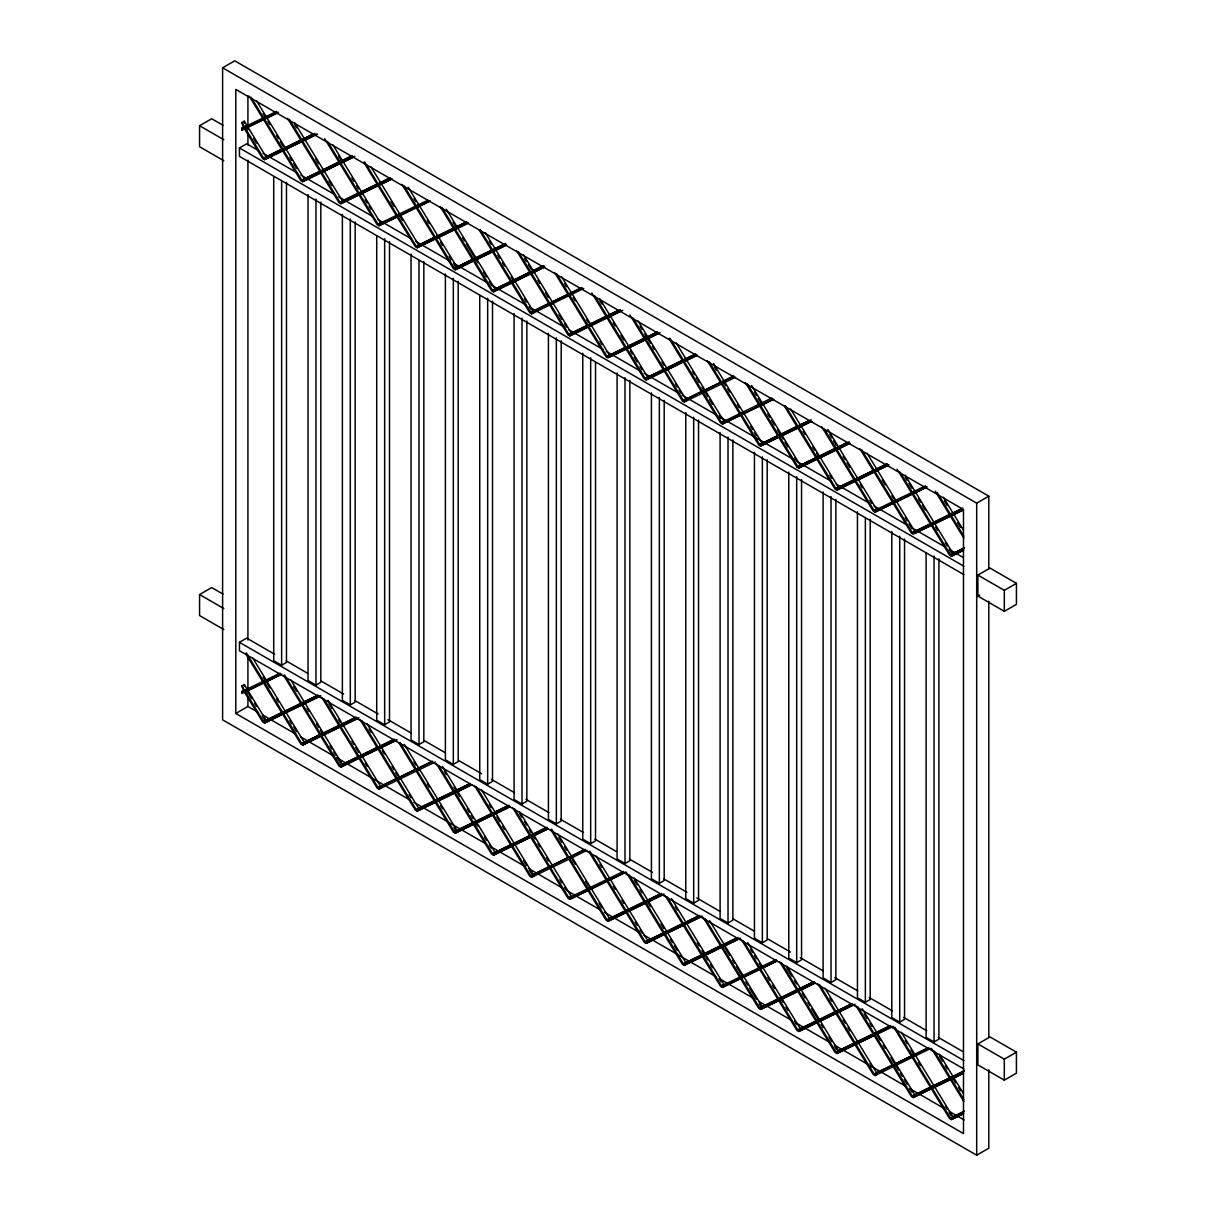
<?xml version="1.0" encoding="UTF-8"?>
<svg xmlns="http://www.w3.org/2000/svg" width="1216" height="1216" viewBox="0 0 1216 1216"><rect width="100%" height="100%" fill="white"/><g stroke="black" fill="none" stroke-linecap="round" stroke-linejoin="round"><path stroke-width="1.5" d="M222.999 594.092L211.69 587.556L199.576 594.563L199.576 615.554L223.805 629.538M988.806 568.784L988.806 496.174L234.718 60.8L222.604 67.792L222.604 719.826L976.691 1155.2L988.806 1148.208L988.806 1069.806M976.691 1155.2L976.691 503.166L222.604 67.792M988.806 1037.613L988.806 601.16M223.805 160.71L199.576 146.726L199.576 125.719L211.69 118.727L222.999 125.263M241.862 122.588L244.294 121.19L246.939 125.522L244.507 126.92L241.862 122.588L243.61 127.361L241.862 128.197L241.862 130.127L244.507 128.85L262.686 158.597L264.495 159.646L282.674 150.875L300.838 180.622L302.662 181.67L320.826 172.915L339.006 202.662L340.814 203.71L358.994 194.94L377.158 224.686L378.982 225.735L397.146 216.965L415.325 246.711L417.134 247.76L435.313 239.005L453.477 268.751L455.301 269.8L473.465 261.03L491.644 290.776L493.453 291.825L511.632 283.07L529.796 312.816L531.62 313.865L583.771 288.481M241.862 128.197L244.294 126.798M241.862 130.127L244.294 128.729M245.419 128.41L263.598 119.639L281.762 149.386L263.598 158.156L245.419 128.41L262.717 119.837M287.462 118.271L300.838 140.19L282.674 148.96L264.495 119.214L278.494 112.237M963.832 574.59L239.446 156.362L239.446 147.972L246.711 143.777L258.218 150.419M263.598 158.156L280.881 149.583M264.495 159.646L283.45 150.282M282.674 148.96L301.614 139.582M289.317 119.396L301.75 139.749L312.436 134.368M283.586 150.434L301.75 141.679L319.93 171.426L301.75 180.181L283.586 150.434L300.869 141.877M338.565 156.119L341.422 160.816L320.826 170.985L302.662 141.238L316.646 134.262M301.75 180.181L320.69 170.818M320.826 170.985L341.422 160.816M302.662 181.67L321.602 172.307M321.738 172.474L339.918 163.704L358.082 193.45L339.918 202.221L321.738 172.474L340.678 163.111M327.484 141.421L339.918 161.774L352.245 155.602M363.782 162.336L377.158 184.254L358.994 193.01L340.814 163.263L354.814 156.286M339.918 202.221L358.857 192.858M358.994 193.01L377.933 183.646M340.814 203.71L358.112 195.138M364.678 161.895L378.07 183.814L390.412 177.627M359.906 194.499L378.07 185.744L396.249 215.49L378.07 224.246L359.906 194.499L378.845 185.136M401.934 184.361L415.325 206.279L397.146 215.05L378.982 185.303L391.309 179.117M378.07 224.246L380.502 222.847L362.322 193.101M378.982 225.735L397.921 216.372M397.146 215.05L399.578 213.651L381.398 183.905M403.803 185.486L416.237 205.838L418.654 204.44L408.135 187.218M398.058 216.539L416.237 207.769L434.401 237.515L416.237 246.286L398.058 216.539L416.997 207.161M440.101 206.401L453.477 228.319L435.313 237.074L417.134 207.328L429.476 201.157M416.237 246.286L435.176 236.907M435.313 237.074L454.252 227.711M417.134 247.76L434.431 239.202M441.955 207.526L454.389 227.878L466.731 221.692M492.419 249.736L454.389 268.31L436.225 238.564L455.164 229.201M479.21 229.991L491.644 250.344L473.465 259.114L455.301 229.368L467.628 223.182M454.389 268.31L474.985 258.142L466.382 244.051M455.301 269.8L474.24 260.437M480.122 229.55L492.556 249.903L503.242 244.522M474.377 260.589L492.556 251.834L510.72 281.58L492.556 290.335L474.377 260.589L493.316 251.226M516.405 250.45L529.796 272.369L511.632 281.139L493.453 251.393L505.795 245.206M492.556 290.335L511.495 280.972M493.453 291.825L512.407 282.462M511.632 281.139L528.914 272.566M512.544 282.629L530.708 273.858L548.887 303.605L530.708 312.375L512.544 282.629L531.483 273.266M518.274 251.59L530.708 271.943L541.394 266.547M554.572 272.49L567.963 294.409L549.784 303.164L531.62 273.418L543.947 267.246M530.708 312.375L549.647 303.012M549.784 303.164L568.738 293.801M531.62 313.865L534.037 312.466L532.228 311.418M556.442 273.615L568.875 293.968L581.202 287.782M571.292 333.002L553.128 303.255L550.696 304.654L568.875 334.4L587.814 325.037M549.784 305.094L567.963 334.841L569.772 335.89L606.146 318.121M590.368 323.806L572.204 294.059L569.772 295.458L587.951 325.204L606.89 315.841M594.594 295.64L607.027 315.993L617.713 310.612M644.784 333.944L646.699 337.075L626.103 347.229L607.939 317.482L621.923 310.506M607.027 356.44L625.206 347.67L607.027 317.923L588.863 326.694L607.027 356.44L625.966 347.062M626.103 347.229L646.699 337.075M627.015 348.718L645.194 339.963L663.358 369.71L645.194 378.465L627.015 348.718L644.313 340.146M632.761 317.68L645.194 338.033L657.522 331.846M669.043 338.58L682.434 360.498L664.27 369.269L646.091 339.522L660.09 332.546M645.194 378.465L664.134 369.102M664.27 369.269L683.21 359.89M569.772 335.89L587.951 327.134L606.115 356.881L607.939 357.93L626.103 349.159L644.282 378.906L646.091 379.954L663.389 371.382M669.955 338.139L683.346 360.058L695.689 353.886M665.182 370.758L683.346 361.988L701.526 391.734L683.346 400.505L665.182 370.758L684.122 361.38M707.21 360.605L720.602 382.523L702.422 391.294L684.258 361.547L696.586 355.376M963.832 1068.94L239.446 650.712L239.446 642.306L246.711 638.111L274.634 654.238M683.346 400.505L702.286 391.126M646.091 379.954L664.27 371.184L682.434 400.93L684.258 401.979L686.675 400.581M702.422 391.294L721.377 381.93M709.08 361.745L721.514 382.098L733.841 375.911M241.862 685.976L244.294 684.578L246.939 688.91L244.507 690.308L241.862 685.976L243.61 690.749L241.862 691.585L241.862 693.515L244.507 692.238L262.686 721.985L264.495 723.034L282.674 714.263L300.838 744.01L302.662 745.058L320.826 736.303L339.006 766.05L340.814 767.098L358.994 758.328L377.158 788.074L378.982 789.123L416.237 771.157L434.401 800.903L416.237 809.674L398.058 779.927L400.49 778.529L418.654 808.275L436.833 799.505M273.706 176.654L273.706 660.698L281.626 665.274L286.474 662.477L286.474 182.218M241.862 691.585L244.294 690.186M245.419 691.798L263.598 683.042L281.762 712.789L263.598 721.544L245.419 691.798L264.374 682.434M283.632 675.397L300.838 703.578L282.674 712.348L264.495 682.602L281.793 674.029M721.514 422.53L723.93 421.131L705.766 391.385L703.334 392.783L721.514 422.53L772.008 397.936M702.422 393.224L720.602 422.97L722.41 424.019L739.708 415.446M741.502 414.808L759.666 406.053L777.845 435.799L759.666 444.554L741.502 414.808L760.441 405.445M784.487 406.235L796.921 426.588L778.742 435.358L760.578 405.612L772.905 399.426M235.813 713.458L963.482 1133.586L963.482 509.534L235.813 89.422L235.813 713.458L247.927 706.466L257.777 712.15M308.043 194.575L308.043 680.519L315.978 685.094L320.811 682.298L320.811 202.054M263.598 721.544L280.881 712.971M264.495 723.034L283.45 713.67M282.674 712.348L303.27 702.179M284.544 674.956L301.75 703.137L317.391 695.37M283.586 713.838L301.75 705.067L319.93 734.814L301.75 743.584L283.586 713.838L302.526 704.459M321.784 697.422L339.006 725.602L320.826 734.373L302.662 704.626L319.96 696.054M759.666 444.554L780.262 434.401L777.389 429.704M778.742 435.358L797.696 425.995M722.41 424.019L740.59 415.249L758.754 444.995L760.578 446.044L777.86 437.471M785.399 405.794L797.833 426.147L808.503 420.766M779.654 436.848L797.833 428.078L815.997 457.824L797.833 466.594L779.654 436.848L798.593 427.485M821.682 426.71L835.073 448.628L816.909 457.383L798.73 427.637L811.072 421.466M342.38 214.411L342.38 700.34L350.314 704.915L355.163 702.118L355.163 221.874M301.75 743.584L320.69 734.206M320.826 734.373L339.781 725.01M302.662 745.058L319.96 736.501M321.738 735.862L339.918 727.092L358.082 756.838L339.918 765.609L321.738 735.862L340.678 726.499M323.654 698.562L339.918 725.177L355.558 717.394M359.951 719.462L377.158 747.642L358.994 756.413L340.814 726.666L358.112 718.094M760.578 446.044L778.742 437.289L796.921 467.035L816.772 457.231M796.921 467.035L798.73 468.084L817.684 458.706M816.909 457.383L834.191 448.826M817.821 458.873L835.985 450.118L854.149 479.864L835.985 488.619L817.821 458.873L836.76 449.51M824.509 429.4L835.985 448.187L846.67 442.806M859.849 448.734L873.24 470.653L855.061 479.423L836.897 449.677L849.224 443.49M376.717 236.132L376.717 720.176L384.651 724.751L389.5 721.939L389.5 241.695M339.918 765.609L358.857 756.246M358.994 756.413L377.933 747.034M340.814 767.098L358.112 758.526M361.821 720.586L378.07 747.202L393.71 739.434M399.061 743.052L415.325 769.667L397.146 778.438L378.982 748.691L396.279 740.118M835.985 488.619L856.581 478.466M855.061 479.423L874.015 470.06M798.73 468.084L816.909 459.314L835.073 489.06L836.897 490.109L855.836 480.746M861.718 449.859L874.152 470.212L886.479 464.041M925.513 485.868L874.152 510.659L855.973 480.913L874.912 471.534M875.049 471.702L877.481 470.303L895.645 500.05L893.228 501.448L875.049 471.702L888.273 465.333M411.054 254.053L411.054 739.997L418.988 744.572L423.837 741.775L423.837 261.531M378.07 787.634L396.249 778.878L378.07 749.132L359.906 757.887L378.07 787.634L397.009 778.27M378.982 789.123L381.398 787.725M397.146 778.438L414.443 769.865M399.973 742.611L416.237 769.226L431.878 761.459M436.27 763.526L453.477 791.707L435.313 800.462L417.134 770.716L419.566 769.318L437.73 799.064L454.252 791.099M874.152 510.659L876.569 509.261L858.405 479.514M836.897 490.109L855.061 481.338L873.24 511.085L875.049 512.134L894.003 502.77M894.14 502.938L912.304 494.167L930.468 523.914L912.304 532.684L894.14 502.938L911.422 494.365M935.21 491.234L949.559 514.718L931.38 523.488L913.216 493.742L927.2 486.765M445.39 273.874L445.39 759.818L453.325 764.393L458.174 761.596L458.174 281.352M416.237 809.674L418.654 808.275M435.313 800.462L437.73 799.064M397.146 780.368L415.325 810.114L417.134 811.163L436.088 801.785M439.082 766.217L454.389 791.266L470.03 783.484M436.225 801.952L454.389 793.197L472.568 822.943L454.389 831.698L436.225 801.952L470.942 784.974M912.304 532.684L931.243 523.321M931.38 523.488L951.976 513.319M963.68 548.34L950.456 554.709L932.292 524.962L949.59 516.405M937.08 492.358L950.456 514.277L962.798 508.106M963.802 536.119L951.368 515.766L962.054 510.386M479.742 295.594L479.742 779.638L487.662 784.214L492.51 781.417L492.51 301.173M976.691 503.166L988.806 496.174M417.134 811.163L435.313 802.393L453.477 832.139L455.909 830.741L457.718 831.79L474.24 823.825M454.389 831.698L471.686 823.126M471.823 784.791L455.301 792.756L473.465 822.502L492.419 813.139M453.477 832.139L455.301 833.188L457.718 831.79M476.292 786.676L492.556 813.291L508.197 805.524M474.377 823.992L492.556 815.222L510.72 844.968L492.556 853.738L474.377 823.992L491.674 815.419M512.59 807.591L529.796 835.772L511.632 844.527L493.453 814.781L509.094 807.014M950.456 554.709L964.455 547.732M514.079 313.53L514.079 799.474L521.998 804.05L526.847 801.238L526.847 320.994M875.049 512.134L893.228 503.378L911.392 533.125L913.216 534.174L931.38 525.403L949.559 555.15L951.368 556.198L963.71 550.027M492.556 853.738L511.495 844.36M976.691 575.791L990.022 568.085L1016.424 583.33L1016.424 604.337L1004.31 611.329L977.892 596.083L977.892 575.092L1004.31 590.338L1016.424 583.33M455.301 833.188L473.465 824.418L491.644 854.164L493.453 855.213L512.407 845.85M511.632 844.527L528.914 835.954M512.544 846.017L530.708 837.246L548.887 866.993L530.708 875.763L512.544 846.017L529.826 837.444M514.444 808.716L530.708 835.331L546.349 827.549M550.742 829.616L567.963 857.797L549.784 866.567L531.62 836.821L547.261 829.038M548.416 333.351L548.416 819.295L556.335 823.87L561.184 821.074L561.184 340.83M976.691 596.782L979.716 595.034M530.708 875.763L549.647 866.4M549.784 866.567L568.738 857.189M493.453 855.213L511.632 846.458L529.796 876.204L531.62 877.253L534.037 875.854M582.753 353.172L582.753 839.116L590.672 843.691L595.521 840.894L595.521 362.55M551.654 829.175L568.875 857.356L584.516 849.589M550.696 868.042L553.128 866.643L571.292 896.39L568.875 897.788L550.696 868.042L568.875 859.286L587.039 889.033L568.875 897.788M569.772 858.846L572.204 857.447L590.368 887.194L587.951 888.592L569.772 858.846L587.07 850.273M617.09 373.008L617.09 858.937L625.009 863.512L629.858 860.715L629.858 380.471M531.62 877.253L549.784 868.482L567.963 898.229L569.772 899.278L588.726 889.914M588.863 890.082L607.027 881.311L625.206 911.058L607.027 919.828L588.863 890.082L607.802 880.718M607.939 880.87L626.103 872.115L644.282 901.862L626.103 910.617L607.939 880.87L625.222 872.313M651.426 392.829L651.426 878.773L659.346 883.348L664.194 880.536L664.194 400.292M607.027 919.828L625.966 910.465M626.103 910.617L645.058 901.254M569.772 899.278L587.951 890.522L606.115 920.269L607.939 921.318L625.222 912.745M627.015 912.106L645.194 903.351L663.358 933.098L645.194 941.853L627.015 912.106L645.954 902.743M628.93 874.806L645.194 901.421L660.82 893.654M665.228 895.706L682.434 923.886L664.27 932.657L646.091 902.91L663.389 894.338M685.763 412.65L685.763 898.594L693.682 903.169L698.531 900.372L698.531 420.128M645.194 941.853L664.134 932.49M664.27 932.657L683.21 923.294M607.939 921.318L626.103 912.547L644.282 942.294L646.091 943.342L663.389 934.77M667.082 896.83L683.346 923.446L698.987 915.678M665.182 934.146L683.346 925.376L701.526 955.122L683.346 963.893L665.182 934.146L684.122 924.768M703.38 917.746L720.602 945.926L702.422 954.682L684.258 924.935L701.541 916.362M720.1 432.47L720.1 918.414L728.019 922.99L732.868 920.193L732.868 439.949M683.346 963.893L702.286 954.514M646.091 943.342L664.27 934.587L682.434 964.334L684.258 965.382L686.675 963.969M702.422 954.682L719.72 946.109M705.25 918.87L721.514 945.486L737.139 937.703M776.188 959.546L721.514 985.918L703.334 956.171L722.274 946.808M724.842 945.577L743.006 975.323L740.59 976.722L722.41 946.975L739.708 938.402M754.437 452.306L754.437 938.235L762.356 942.81L767.205 940.014L767.205 459.77M721.514 985.918L723.93 984.519L705.766 954.773M684.258 965.382L702.422 956.612L720.602 986.358L722.41 987.407L741.365 978.044M741.502 978.211L759.666 969.441L777.845 999.187L759.666 1007.958L741.502 978.211L760.441 968.833M779.699 961.795L796.921 989.976L778.742 998.746L760.578 969L776.218 961.233M788.774 472.127L788.774 958.071L796.693 962.646L801.542 959.85L801.542 479.59M722.41 987.407L740.59 978.637L758.754 1008.383L761.186 1006.985L759.27 1003.854M759.666 1007.958L778.605 998.579M778.742 998.746L797.696 989.383M758.754 1008.383L760.578 1009.432L796.951 991.663M781.569 962.935L797.833 989.55L813.458 981.768M817.866 983.835L835.073 1012.016L816.909 1020.786L798.73 991.04L814.37 983.258M823.11 491.948L823.11 977.892L831.03 982.467L835.878 979.67L835.878 499.426M797.833 1029.982L815.997 1021.212L797.833 991.466L779.654 1000.236L797.833 1029.982L816.772 1020.619M760.578 1009.432L778.742 1000.677L796.921 1030.423L798.73 1031.472L817.684 1022.109M816.909 1020.786L834.191 1012.214M817.821 1022.261L835.985 1013.506L854.149 1043.252L835.985 1052.007L817.821 1022.261L836.76 1012.898M819.721 984.96L835.985 1011.575L851.626 1003.808M856.018 1005.86L873.24 1034.041L855.061 1042.811L836.897 1013.065L852.538 1005.282M857.447 511.769L857.447 997.713L865.366 1002.288L870.215 999.491L870.215 519.247M835.985 1052.007L874.015 1033.448M798.73 1031.472L816.909 1022.702L835.073 1052.448L836.897 1053.497L855.836 1044.134M857.888 1006.985L874.152 1033.6L889.778 1025.833M855.973 1044.301L874.152 1035.53L892.316 1065.277L874.152 1074.047L855.973 1044.301L873.27 1035.728M893.228 1026.334L911.392 1056.081L893.228 1064.836L875.049 1035.09L892.346 1026.517M891.784 531.605L891.784 1017.534L899.718 1022.109L904.552 1019.312L904.552 539.068M874.152 1074.047L891.434 1065.474M836.897 1053.497L855.061 1044.742L873.24 1074.488L875.049 1075.537L877.481 1074.138M893.228 1064.836L913.824 1054.682L910.951 1049.986M926.121 553.326L926.121 1037.37L934.055 1041.945L938.904 1039.148L938.904 558.889M895.082 1027.459L912.304 1055.64L927.945 1047.858M976.691 1044.62L990.022 1036.914L1016.424 1052.174L1016.424 1073.166L1004.31 1080.158L977.892 1064.912L977.892 1043.921L1004.31 1059.166L1016.424 1052.174M914.721 1094.674L896.557 1064.927L894.14 1066.326L912.304 1096.072L932.9 1085.918M912.304 1096.072L950.334 1077.513M893.228 1066.766L911.392 1096.513L913.216 1097.562L930.498 1088.989M963.68 1111.728L950.456 1118.112L932.292 1088.366L951.231 1078.987M934.207 1051.05L950.456 1077.665L964.455 1070.688M963.802 1099.507L951.368 1079.154L963.71 1072.983M950.456 1118.112L964.455 1111.135M913.216 1097.562L931.38 1088.791L949.559 1118.538L951.368 1119.586L963.71 1113.415M244.507 126.92L276.807 111.34M264.495 119.214L277.719 112.83M301.75 139.749L314.974 133.38M302.662 141.238L317.528 134.064M339.918 161.774L351.47 156.21M340.814 163.263L354.038 156.894M378.07 183.814L389.637 178.235M378.982 185.303L392.19 178.919M416.237 205.838L427.789 200.26M417.134 207.328L430.358 200.959M454.389 227.878L465.956 222.3M436.225 238.564L454.389 229.794L472.568 259.54M455.301 229.368L468.51 222.984M492.556 249.903L505.765 243.534M493.453 251.393L506.677 245.024M530.708 271.943L543.932 265.559M531.62 273.418L544.829 267.049M568.875 293.968L582.084 287.599M568.875 334.4L587.039 325.645L568.875 295.898M587.951 325.204L606.115 316.434L591.782 292.95M607.027 315.993L620.251 309.624M607.939 317.482L622.805 310.308M645.194 338.033L656.746 332.454M610.356 356.531L626.878 348.551M646.091 339.522L659.315 333.138M683.346 360.058L694.914 354.479M684.258 361.547L697.467 355.178M721.514 382.098L733.066 376.519M684.258 401.979L735.634 377.203M760.578 405.612L773.786 399.243M244.507 690.308L280.121 673.147M264.495 682.602L281.018 674.622M797.833 426.147L811.042 419.778M798.73 427.637L811.954 421.268M301.75 703.137L318.273 695.172M302.662 704.626L320.826 695.856M835.985 448.187L849.194 441.818M836.897 449.677L850.106 443.293M339.918 725.177L356.425 717.197M340.814 726.666L358.994 717.896M874.152 470.212L887.361 463.843M879.122 469.513L889.048 464.725M855.973 480.913L874.152 472.142L892.316 501.889M378.07 747.202L394.592 739.237M378.845 748.524L362.322 756.489L380.502 786.235M378.982 748.691L397.146 739.921M913.216 493.742L926.425 487.358M416.237 769.226L432.744 761.262M417.134 770.716L435.313 761.961M950.456 514.277L962.023 508.698M932.155 524.81L915.633 532.775L913.824 531.726M932.292 524.962L950.456 516.207L963.847 538.126M951.368 515.766L962.935 510.188M454.389 791.266L469.254 784.092M951.368 556.198L962.935 550.62M473.465 822.502L491.644 813.732L474.422 785.551M492.556 813.291L509.063 805.326M493.453 814.781L509.975 806.816M530.708 835.331L547.23 827.366M531.62 836.821L548.142 828.841M568.875 857.356L585.382 849.391M587.951 888.592L623.55 871.416M645.194 901.421L661.702 893.456M646.091 902.91L664.27 894.14M683.346 923.446L699.869 915.481M684.258 924.935L702.422 916.18M721.514 945.486L738.021 937.521M688.332 963.178L703.198 956.004M703.334 956.171L721.514 947.416L739.678 977.162M722.41 946.975L740.59 938.205M760.578 969L777.1 961.035M797.833 989.55L814.34 981.57M798.73 991.04L815.252 983.06M835.985 1011.575L852.507 1003.61M836.897 1013.065L855.061 1004.294M874.152 1033.6L890.659 1025.635M875.049 1035.09L891.571 1027.125M912.304 1055.64L928.826 1047.675M875.049 1075.537L930.498 1048.557M950.456 1077.665L963.68 1071.296M932.292 1088.366L950.456 1079.595L963.847 1101.514M951.368 1079.154L962.935 1073.576M951.368 1119.586L962.935 1114.023M263.142 153.262L297.631 173.174M300.914 175.074L335.418 194.986M338.702 196.886L373.19 216.798M378.115 219.64L410.978 238.61M415.902 241.452L450.391 261.364M453.69 263.264L486.537 282.234M491.462 285.076L525.95 304.988M529.249 306.888L563.738 326.8M568.662 329.658L603.166 349.57M606.45 351.47L640.938 371.382M644.222 373.282L678.726 393.194M682.009 395.094L716.498 415.006M719.781 416.906L793.698 459.572M796.982 461.472L831.486 481.384M836.41 484.226L869.258 503.196M874.198 506.038L907.045 525.008M911.97 527.866L944.817 546.82M949.757 549.678L962.89 557.262M837.505 487.662L839.314 488.71M239.446 147.972L963.832 566.2M199.576 125.719L223.805 139.718M199.576 594.563L223.805 608.547M286.14 660.881L307.496 673.208M320.629 680.793L343.626 694.062M355.133 700.705L378.115 713.974M387.98 719.674L410.978 732.944M424.11 740.529L445.466 752.871M458.614 760.456L481.612 773.726M491.462 779.41L514.459 792.695M525.95 799.338L548.948 812.607M560.454 819.25L583.452 832.519M594.943 839.162L616.299 851.489M629.447 859.074L652.445 872.358M663.936 879.001L686.934 892.27M696.783 897.955L719.781 911.24M732.929 918.825L754.285 931.152M767.418 938.737L790.415 952.022M800.28 957.706L823.278 970.991M834.769 977.618L857.766 990.903M869.258 997.546L892.255 1010.815M903.762 1017.458L926.759 1030.727M938.25 1037.37L962.89 1051.597M239.446 642.306L963.832 1060.534M262.702 715.008L295.564 733.962M300.489 736.805L333.336 755.774M336.619 757.674L410.537 800.356M413.835 802.241L486.096 843.98M491.036 846.822L525.525 866.734M528.808 868.634L561.655 887.604M599.442 909.416L566.595 890.446L564.65 887.437M604.367 912.258L638.871 932.17M643.796 935.013L716.072 976.737M719.355 978.637L753.844 998.549M758.769 1001.406L791.631 1020.361M796.556 1023.218L829.403 1042.173M834.328 1045.03L867.19 1063.985M870.474 1065.885L904.962 1085.797M909.887 1088.654L944.391 1108.566M949.316 1111.409L964.106 1119.951M417.742 808.716L419.566 809.765M494.061 852.766L495.885 853.814M723.018 984.96L724.842 986.009M799.338 1029.025L801.162 1030.074M943.327 497.222L952.888 512.878M953.8 514.368L963.361 530.024M944.33 500.794L947.203 505.491M957.676 522.637L960.534 527.334M905.16 475.198L914.721 490.854L912.304 492.252L899.87 471.899M915.633 492.343L933.812 522.09M934.709 523.564L952.888 553.31M905.206 477.204L907.121 480.335M909.036 483.466L911.909 488.163M918.551 499.031L920.466 502.162M922.382 505.294L925.254 509.99M935.727 527.136L937.627 530.267M945.288 542.792L947.203 545.923M949.103 549.054L951.018 552.186M897.043 469.209L911.392 492.693M867.008 453.158L876.569 468.814M896.557 501.539L914.721 531.286M882.314 480.138L885.172 484.834M891.875 495.794L893.79 498.925M905.206 517.636L907.121 520.767M909.036 523.898L911.909 528.595M827.883 429.567L838.402 446.789M839.314 448.278L857.493 478.025M829.844 434.705L831.759 437.836M833.674 440.967L836.547 445.664M843.19 456.547L845.105 459.678M847.02 462.81L849.893 467.506M860.366 484.637L862.266 487.768M869.926 500.293L871.842 503.424M790.689 409.093L800.25 424.749M801.162 426.238L819.326 455.985M820.238 457.474L838.402 487.221M803.122 431.376L805.038 434.507M812.683 447.032L814.598 450.163M816.514 453.294L818.414 456.426M829.844 475.137L831.759 478.268M751.564 385.502L762.098 402.724L759.666 404.122L747.232 383.77M762.994 404.214L781.174 433.96M782.086 435.45L800.25 465.196M754.482 392.206L756.398 395.337M758.313 398.468L761.186 403.165M767.828 414.048L769.743 417.179M771.658 420.31L774.516 425.007M781.174 435.89L783.089 439.022M784.989 442.153L787.862 446.85M794.565 457.809L796.465 460.94M745.362 382.645L758.754 404.563M713.412 363.478L723.93 380.699M743.918 413.41L762.098 443.156M714.415 367.034L716.33 370.166M723.93 382.614L725.846 385.746M727.761 388.877L729.676 392.008M737.322 404.533L739.237 407.664M750.667 426.375L752.567 429.506M754.482 432.638L756.398 435.769M721.514 384.013L739.678 413.759M676.202 343.003L685.778 358.659M686.675 360.149L704.854 389.895M692.466 371.549L694.382 374.68M696.297 377.811L699.154 382.508M702.027 387.205L703.942 390.336M705.812 393.391L707.727 396.522M709.627 399.654L712.5 404.35M719.203 415.31L721.103 418.441M638.05 320.978L647.611 336.634M648.523 338.124L666.687 367.87M667.599 369.345L685.778 399.091M640.011 326.116L641.926 329.247M648.569 340.115L650.484 343.246M652.399 346.378L654.299 349.509M661.96 362.034L663.875 365.165M675.306 383.876L677.206 387.007M679.121 390.138L681.036 393.27M629.934 314.99L644.282 338.474M599.883 298.938L609.459 314.594M610.356 316.084L628.535 345.83M629.447 347.32L647.611 377.066M599.944 300.945L601.844 304.076M613.274 322.787L615.19 325.918M620.935 335.312L623.793 340.009M630.45 350.892L632.35 354.023M634.266 357.154L637.138 361.851M640.011 366.548L641.926 369.679M561.731 276.914L571.292 292.57M591.28 325.295L609.459 355.042M564.65 283.617L566.565 286.748M573.207 297.631L575.122 300.762M586.598 319.55L588.514 322.681M599.944 341.377L601.844 344.508M523.564 254.889L533.14 270.545M534.037 272.019L552.216 301.766M524.567 258.446L526.482 261.577M528.398 264.708L531.27 269.405M537.913 280.288L539.828 283.419M545.574 292.813L548.431 297.51M558.904 314.655L561.777 319.352M564.65 324.049L566.565 327.18M485.412 232.849L494.973 248.505M495.885 249.994L514.049 279.741M514.961 281.23L533.14 310.977M489.288 241.118L491.203 244.249M497.846 255.132L499.761 258.263M502.618 262.96L504.534 266.091M511.237 277.05L513.152 280.182M524.567 298.893L526.482 302.024M529.355 306.721L531.27 309.852M446.302 209.258L456.821 226.48M457.718 227.97L475.897 257.716M476.809 259.19L494.973 288.937M453.036 222.224L455.909 226.921M462.551 237.789L464.466 240.92M475.897 259.631L477.812 262.762M483.542 272.156L486.415 276.853M489.288 281.55L491.203 284.681M939.497 1054.348L952.888 1076.266M953.8 1077.756L963.361 1093.412M939.542 1056.354L942.415 1061.051M945.288 1065.748L947.203 1068.879M952.888 1078.197L955.761 1082.894M958.618 1087.59L960.534 1090.722M419.566 205.93L437.73 235.676M438.642 237.166L456.821 266.912M413.926 198.618L415.842 201.75M427.257 220.461L429.172 223.592M440.602 242.303L442.518 245.434M449.206 256.394L451.121 259.525M453.994 264.222L455.909 267.353M931.38 1048.359L949.559 1078.106L931.38 1086.876L913.216 1057.13M901.345 1032.323L914.721 1054.242M915.633 1055.731L933.812 1085.478M934.709 1086.967L952.888 1116.714M905.206 1040.592L907.121 1043.723M918.551 1062.434L920.466 1065.566M945.288 1106.18L947.203 1109.311M949.103 1112.442L951.018 1115.574M370.926 166.759L380.502 182.415M400.49 215.141L418.654 244.887M391.02 201.567L393.893 206.264M400.535 217.132L402.45 220.263M912.304 1057.57L930.468 1087.317M862.22 1008.718L876.569 1032.202M877.481 1033.691L895.645 1063.438M864.181 1013.855L867.054 1018.552M869.926 1023.249L871.842 1026.38M877.526 1035.698L880.399 1040.394M883.257 1045.091L885.172 1048.222M890.918 1057.616L893.79 1062.313M896.602 1066.934L898.518 1070.065M900.433 1073.196L902.348 1076.327M904.263 1079.458L907.121 1084.155M909.994 1088.852L911.909 1091.983M332.774 144.719L342.334 160.375M343.246 161.865L361.41 191.611M351.895 177.962L353.81 181.093M356.683 185.79L358.598 188.921M365.241 199.804L367.156 202.935M369.071 206.066L370.986 209.198M324.657 138.73L339.006 162.214M825.026 988.258L838.402 1010.177M839.314 1011.666L857.493 1041.413M858.405 1042.902L876.569 1072.649M829.844 998.093L831.759 1001.224M843.19 1019.935L845.105 1023.066M847.978 1027.763L849.893 1030.894M869.926 1063.696L871.842 1066.827M294.606 122.694L304.182 138.35M305.079 139.84L323.258 169.586M324.17 171.076L342.334 200.822M294.667 124.701L296.567 127.832M315.658 159.068L318.516 163.765M328.989 180.91L331.862 185.607M786.858 966.234L800.25 988.152M801.162 989.626L819.326 1019.373M820.238 1020.862L838.402 1050.609M786.904 968.225L791.692 976.053M794.565 980.75L796.465 983.881M802.165 993.198L805.038 997.895M807.895 1002.592L809.81 1005.723M811.726 1008.854L818.414 1019.814M821.241 1024.434L823.156 1027.566M828.886 1036.959L831.759 1041.656M834.632 1046.353L836.547 1049.484M256.454 100.67L266.015 116.326M266.927 117.8L285.091 147.546M286.003 149.036L304.182 178.782M263.203 113.635L265.103 116.751M267.93 121.372L269.846 124.503M276.534 135.462L278.449 138.594M280.364 141.725L283.237 146.422M289.879 157.305L291.794 160.436M293.71 163.567L296.567 168.264M251.165 97.371L263.598 117.724M249.326 96.292L262.686 118.15M747.749 942.628L762.098 966.112L759.666 967.51L743.402 940.895M762.994 967.602L781.174 997.348M782.086 998.838L800.25 1028.584M750.667 949.331L752.567 952.462M754.482 955.594L756.398 958.725M759.27 963.422L761.186 966.553M767.828 977.436L769.743 980.567M772.616 985.264L774.516 988.395M781.174 999.278L783.089 1002.41M785.946 1007.106L787.862 1010.238M794.565 1021.197L796.465 1024.328M247.851 127.011L266.015 156.758M253.627 138.411L256.5 143.108M741.547 939.77L758.754 967.951M709.582 920.603L723.93 944.087M743.918 976.798L762.098 1006.544M724.888 947.568L729.676 955.396M732.534 960.093L734.449 963.224M736.364 966.355L742.11 975.749M745.879 981.935L747.794 985.066M749.71 988.198L756.398 999.157M671.43 898.563L685.778 922.047M686.675 923.537L704.854 953.283M675.306 906.832L677.206 909.963M697.254 942.765L699.154 945.896M702.027 950.593L703.942 953.724M705.812 956.779L707.727 959.91M710.585 964.607L712.5 967.738M719.203 978.698L721.103 981.829M634.22 878.104L647.611 900.022M648.523 901.512L666.687 931.258M667.599 932.748L685.778 962.494M634.266 880.11L637.138 884.807M640.011 889.504L641.926 892.635M647.611 901.953L650.484 906.65M661.002 923.871L663.875 928.568M670.518 939.436L672.433 942.567M674.348 945.698L677.206 950.395M596.068 856.064L609.459 877.998L607.027 879.396L589.821 851.215M610.356 879.472L628.535 909.218M629.447 910.708L647.611 940.454M599.944 864.333L601.844 867.464M613.274 886.175L615.19 889.306M621.893 900.266L623.793 903.397M635.223 922.108L637.138 925.239M640.011 929.936L641.926 933.067M588.909 851.641L606.115 879.822M557.901 834.039L571.292 855.958M591.28 888.683L609.459 918.43M558.904 837.611L561.777 842.308M564.65 847.005L566.565 850.136M572.25 859.454L575.122 864.15M585.641 881.372L588.514 886.069M598.986 903.214L601.844 907.911M519.749 812.014L533.14 833.933M534.037 835.422L552.216 865.169M519.794 814.006L521.71 817.137M524.567 821.834L526.482 824.965M529.355 829.662L531.27 832.808M533.14 835.848L535.04 838.979M537.913 843.676L539.828 846.807M546.516 857.766L548.431 860.898M559.862 879.609L561.777 882.74M481.582 789.974L494.973 811.893M495.885 813.382L514.049 843.129M514.961 844.618L533.14 874.365M489.288 804.506L491.203 807.637M496.888 816.954L499.761 821.651M502.618 826.348L504.534 829.479M523.625 860.715L526.482 865.412M529.355 870.109L531.27 873.24M442.472 766.384L456.821 789.868M457.718 791.358L475.897 821.104M476.809 822.594L494.973 852.34M444.433 771.522L446.348 774.653M453.994 787.178L455.909 790.309M457.778 793.364L459.678 796.495M467.339 809.02L469.254 812.151M471.154 815.282L473.07 818.414M475.897 823.019L477.812 826.15M484.5 837.11L486.415 840.241M489.288 844.938L491.203 848.069M404.305 744.344L418.654 767.828M438.642 800.554L456.821 830.3M413.926 762.006L415.842 765.138M427.257 783.849L429.172 786.98M440.602 805.691L442.518 808.822M453.994 827.61L455.909 830.741M367.11 723.885L380.502 745.803M381.398 747.293L399.578 777.039M369.071 729.022L370.986 732.154M382.402 750.865L384.317 753.996M391.978 766.521L393.893 769.652M395.793 772.783L397.708 775.914M409.138 794.626L411.054 797.757M327.986 700.294L342.334 723.778M343.246 725.253L361.41 754.999M328.989 703.851L331.862 708.548M338.565 719.507L340.465 722.638M351.895 741.35L353.81 744.481M355.726 747.612L358.598 752.309M365.241 763.192L367.156 766.323M290.791 679.82L304.182 701.738M305.079 703.228L323.258 732.974M324.17 734.464L342.334 764.21M293.71 686.523L296.567 691.22M307.04 708.366L308.955 711.497M316.616 724.022L318.516 727.153M320.431 730.284L322.346 733.415M329.946 745.864L331.862 748.995M333.777 752.126L335.692 755.258M337.607 758.389L340.465 763.086M252.624 657.795L266.015 679.714L263.598 681.112L246.377 652.931M266.927 681.203L285.091 710.95M286.003 712.424L304.182 742.17M263.203 677.023L265.103 680.154M266.973 683.194L269.846 687.891M276.534 698.85L278.449 701.982M289.879 720.693L291.794 723.824M293.71 726.955L296.567 731.652M245.51 653.433L262.686 681.553M247.851 690.399L266.015 720.146M248.854 693.971L251.727 698.668M254.585 703.365L256.5 706.496M262.246 715.89L265.103 720.586M1004.31 590.338L1004.31 611.329M1004.31 1059.166L1004.31 1080.158M934.055 556.001L934.055 1041.945M899.718 536.18L899.718 1022.109M865.366 518.244L865.366 1002.288M831.03 496.523L831.03 982.467M796.693 476.702L796.693 962.646M762.356 456.882L762.356 942.81M728.019 437.046L728.019 922.99M693.682 417.225L693.682 903.169M659.346 397.404L659.346 883.348M625.009 377.583L625.009 863.512M590.672 357.747L590.672 843.691M556.335 337.926L556.335 823.87M521.998 318.106L521.998 804.05M487.662 298.285L487.662 784.214M453.325 278.449L453.325 764.393M418.988 260.528L418.988 744.572M384.651 238.807L384.651 724.751M350.314 218.971L350.314 704.915M315.978 199.15L315.978 685.094M281.626 181.23L281.626 665.274M247.927 95.699L247.927 129.838M247.927 133.638L247.927 145.008M247.927 160.193L247.927 640.072M247.927 655.257L247.927 693.181M247.927 696.981L247.927 706.466M244.294 121.19L244.294 123.105M244.294 684.578L244.294 686.508M724.842 382.174L722.41 383.587L740.59 413.334L743.006 411.92L724.842 382.174"/></g></svg>
